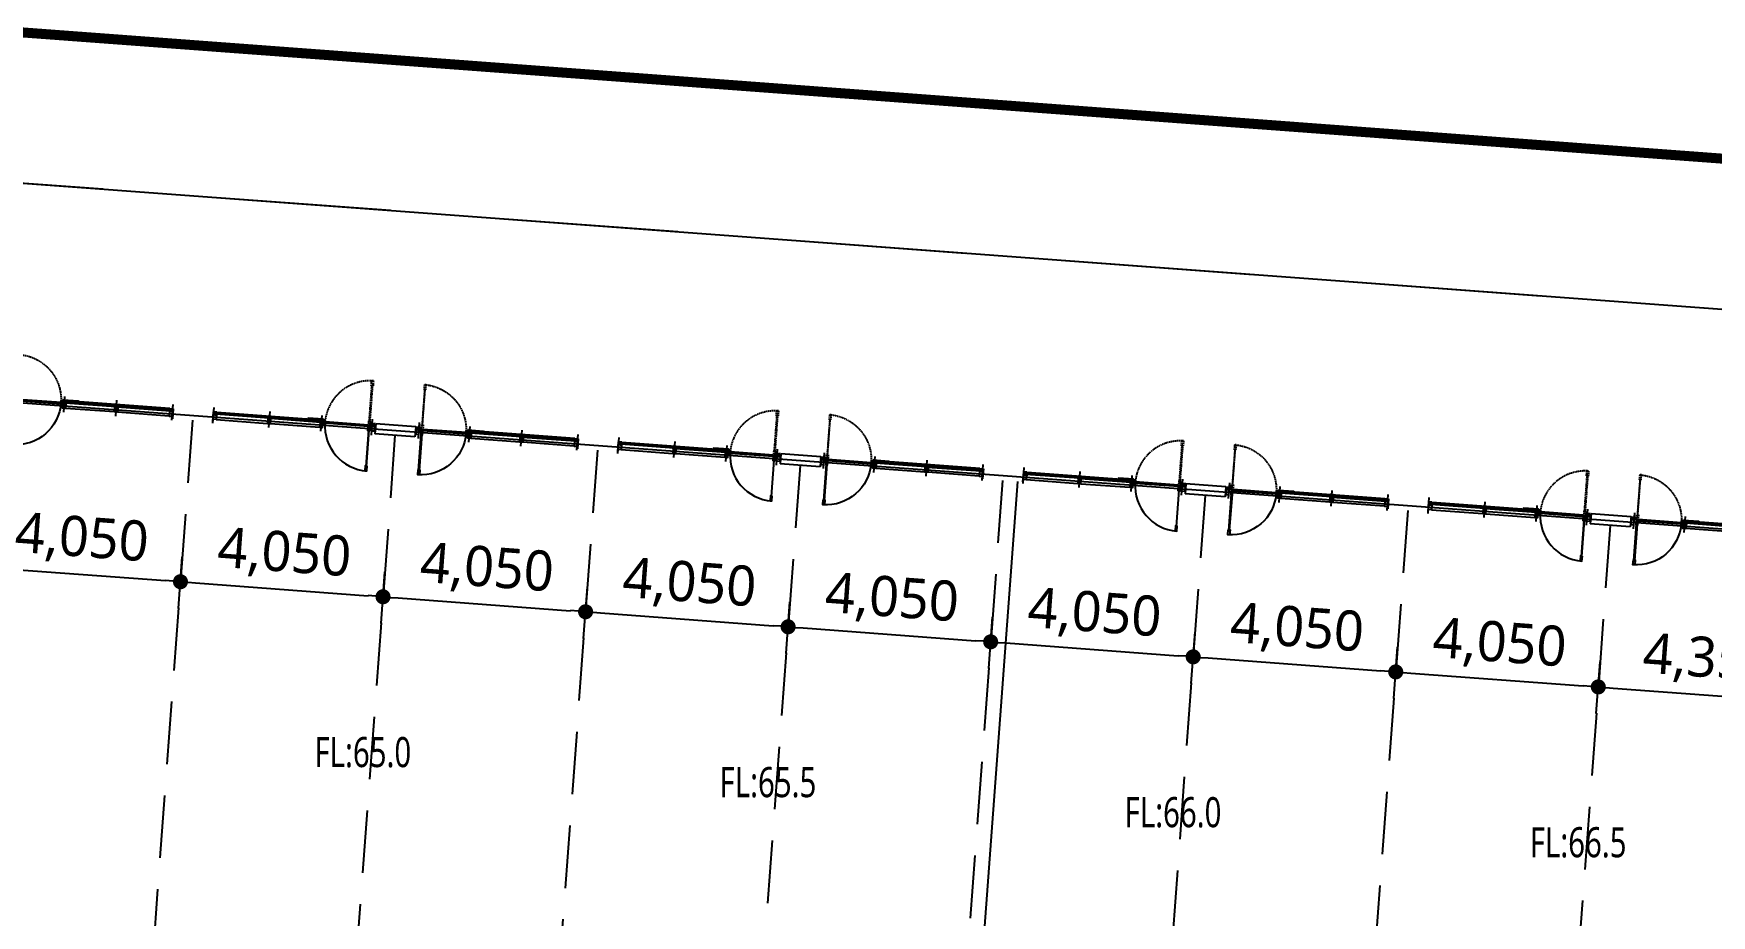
# Model space of a CAD drawing. Header units: millimetres. Extents: x 75184266 to 76346726, y -35850126 to -33679385.
# Drawn here: x 75376100 to 75409558, y -34858875 to -34841293 of the extents above; entities that cross this region are included whole.
import ezdxf
from ezdxf.xclip import XClip

# ---------------------------------------------------------------- set-up
doc = ezdxf.new("R2010")
doc.units = ezdxf.units.MM
doc.header["$LTSCALE"] = 50
doc.header["$MEASUREMENT"] = 0
doc.header["$XCLIPFRAME"] = 2
doc.header["$PDMODE"] = 1
doc.header["$PDSIZE"] = -3
for name, pattern in [('PHANTOM2', [1.25, 0.625, -0.125, 0.125, -0.125, 0.125, -0.125]), ('XR-1F-PLAN$0$CEN', [62, 60, -1, 0, -1]), ('XR-1F-PLAN$0$HIDDEN', [0.375, 0.25, -0.125]), ('XR-B1$0$XR-지하3층$0$HID1', [2.3, 1.5, -0.8]), ('XR-B1$0$XR-지하3층$0$PHANTOM2', [1.25, 0.625, -0.125, 0.125, -0.125, 0.125, -0.125]), ('XR-지하3층$0$ANYANG1', [11.5, 6, -1, 1, -1.5, 1, -1]), ('XR-지하3층$0$HID1', [2.3, 1.5, -0.8]), ('XR-지하3층$0$HIDDEN', [0.375, 0.25, -0.125]), ('XR-지하3층$0$PHANTOM2', [1.25, 0.625, -0.125, 0.125, -0.125, 0.125, -0.125])]:
    doc.linetypes.add(name, pattern=pattern)
doc.layers.get('0').update_dxf_attribs({"linetype": 'CONTINUOUS'})
doc.layers.get('Defpoints').update_dxf_attribs({"color": 51, "linetype": 'CONTINUOUS'})
for name, color, linetype in [('AA-MKXS', 3, 'CONTINUOUS'), ('XR-1F-PLAN$0$A-CEN02', 27, 'XR-1F-PLAN$0$CEN'), ('XR-1F-PLAN$0$A-DOR-FRAME', 7, 'CONTINUOUS'), ('XR-1F-PLAN$0$A-DOR-GL', 142, 'CONTINUOUS'), ('XR-1F-PLAN$0$A-DOR-HID', 9, 'XR-1F-PLAN$0$HIDDEN'), ('XR-1F-PLAN$0$A-DOR-TRACE', 8, 'CONTINUOUS'), ('XR-1F-PLAN$0$A-FRAME', 1, 'CONTINUOUS'), ('XR-1F-PLAN$0$A-HDCP7', 7, 'CONTINUOUS'), ('XR-1F-PLAN$0$A-WIN-ELE8', 8, 'CONTINUOUS'), ('XR-B1$0$00_블럭계획고', 7, 'CONTINUOUS'), ('XR-B1$0$XR-지하3층$0$-L-land1', 6, 'CONTINUOUS'), ('XR-지하3층$0$-L-land1', 6, 'CONTINUOUS')]:
    doc.layers.add(name, color=color, linetype=linetype)
for name, color, linetype, plot in [('XR-B1$0$XR-지하3층$0$DEFPOINT', 142, 'CONTINUOUS', False), ('XR-지하3층$0$DEFPOINT', 142, 'CONTINUOUS', False), ('건축', 8, 'CONTINUOUS', False)]:
    doc.layers.add(name, color=color, linetype=linetype, plot=plot)
doc.styles.add('HY각헤드라인M', font='')
doc.styles.add('XR-B1$0$HY각헤드라인M', font='')
doc.styles.add('XR-지하3층$0$SIM', font='simplex.shx')
doc.styles.add('XR-지하3층$0$돋움', font='', dxfattribs={"width": 0.9})
doc.styles.add('XR-지하3층$0$맑은고딕', font='')
doc.styles.get('HY각헤드라인M').set_extended_font_data('Malgun Gothic')
doc.styles.get('XR-B1$0$HY각헤드라인M').set_extended_font_data('Malgun Gothic')
doc.styles.get('XR-지하3층$0$돋움').set_extended_font_data('Dotum')
doc.styles.get('XR-지하3층$0$맑은고딕').set_extended_font_data('Malgun Gothic')
doc.dimstyles.new('XR-지하3층$0$20110829_평면도_면적조정$0$std_style', dxfattribs={"dimscale": 400, "dimtxt": 3, "dimasz": 1, "dimexe": 1.5, "dimexo": 2, "dimgap": 1, "dimtad": 1, "dimtoh": 1, "dimdec": 0, "dimzin": 0, "dimdsep": 46, "dimtxsty": 'XR-지하3층$0$돋움', "dimblk": 'XR-지하3층$0$20110829_평면도_면적조정$0$01420DDOT01', "dimblk1": 'XR-지하3층$0$20110829_평면도_면적조정$0$01420DDOT01', "dimblk2": 'XR-지하3층$0$20110829_평면도_면적조정$0$01420DDOT01', "dimcen": 2.5, "dimdle": 8, "dimclrd": 256, "dimclre": 256, "dimclrt": 256, "dimadec": 0, "dimazin": 0, "dimtfac": 1, "dimtdec": 0, "dimtix": 1, "dimtmove": 2, "dimatfit": 3, "dimldrblk": 'XR-지하3층$0$20110829_평면도_면적조정$0$_ClosedBlank', "dimfxl": 1, "dimtolj": 1, "dimtzin": 0, "dimlwd": -1, "dimlwe": -1, "dimarcsym": 0})
doc.dimstyles.new('XR-지하3층$0$NDIM', dxfattribs={"dimtxt": 3, "dimasz": 1, "dimexe": 2, "dimexo": 5, "dimgap": 1, "dimtad": 1, "dimdec": 0, "dimrnd": 0.25, "dimdsep": 46, "dimlunit": 6, "dimtxsty": 'XR-지하3층$0$SIM', "dimblk": 'XR-지하3층$0$DIMDOT', "dimcen": 5, "dimclrd": 2, "dimclre": 2, "dimclrt": 6, "dimadec": 0, "dimazin": 0, "dimtfac": 1, "dimtdec": 0, "dimtix": 1, "dimtmove": 2, "dimatfit": 1, "dimldrblk": 'XR-지하3층$0$DIMDOT', "dimfxl": 1.5, "dimtolj": 1, "dimtzin": 0, "dimarcsym": 0})

# ---------------------------------------------------------------- blocks, each defined once
blk = doc.blocks.new('XR-지하3층$0$_Dot')
at = {"color": 0, "lineweight": -2}
blk.add_line((-0.5, 0), (-1, 0), dxfattribs=at)
at = {"color": 0, "const_width": 0.5}
blk.add_lwpolyline([(-0.25, 0, 1), (0.25, 0, 1)], format="xyb", close=True, dxfattribs=at)
blk = doc.blocks.new('*D182')
at = {"layer": 'Defpoints', "color": 0, "ltscale": 0.01, "transparency": 16777216}
for p in [(75379030, -34852222), (75374937, -34852653), (75378976, -34852953)]:
    blk.add_point(p, dxfattribs=at)
at = {"layer": '건축', "color": 0, "linetype": 'ByBlock', "lineweight": -2, "ltscale": 0.01}
blk.add_line((75374952, -34852454), (75375028, -34851424), dxfattribs=at)
at = {"layer": '건축', "color": 0, "lineweight": -2, "ltscale": 0.01}
for p, q in [((75378991, -34852753), (75379067, -34851724)), ((75375290, -34851945), (75378731, -34852200))]:
    blk.add_line(p, q, dxfattribs=at)
at = {"layer": '건축', "color": 0, "lineweight": -2, "ltscale": 0.01, "xscale": 300, "yscale": 300, "zscale": 300}
for p, rotation in [((75374991, -34851923), 175.7582556734697), ((75379030, -34852222), 355.7582556734697)]:
    blk.add_blockref('XR-지하3층$0$_Dot', p, dxfattribs=dict(at, rotation=rotation))
at = {"layer": '건축', "color": 6, "ltscale": 0.01, "insert": (75377061, -34851394), "char_height": 800, "attachment_point": 5, "rotation": 355.7583, "style": 'XR-지하3층$0$맑은고딕'}
blk.add_mtext('\\A1;4,050', dxfattribs=at)
blk = doc.blocks.new('XR-지하3층$0$DIMDOT')
blk.add_line((-2, 0), (2, 0))
at = {"color": 3}
for radius in [0.6, 0.28]:
    blk.add_circle((0, 0), radius, dxfattribs=at)
blk = doc.blocks.new('*D183')
at = {"layer": 'Defpoints', "color": 0, "ltscale": 0.01, "transparency": 16777216}
for p in [(75383069, -34852522), (75378976, -34852953), (75383015, -34853252)]:
    blk.add_point(p, dxfattribs=at)
at = {"layer": '건축', "color": 0, "linetype": 'ByBlock', "lineweight": -2, "ltscale": 0.01}
blk.add_line((75378991, -34852753), (75379067, -34851724), dxfattribs=at)
at = {"layer": '건축', "color": 0, "lineweight": -2, "ltscale": 0.01}
for p, q in [((75379329, -34852244), (75382770, -34852500)), ((75383029, -34853053), (75383106, -34852023))]:
    blk.add_line(p, q, dxfattribs=at)
at = {"layer": '건축', "color": 0, "lineweight": -2, "ltscale": 0.01, "xscale": 300, "yscale": 300, "zscale": 300}
for p, rotation in [((75379030, -34852222), 175.7582556734697), ((75383069, -34852522), 355.7582556734697)]:
    blk.add_blockref('XR-지하3층$0$_Dot', p, dxfattribs=dict(at, rotation=rotation))
at = {"layer": '건축', "color": 6, "ltscale": 0.01, "insert": (75381100, -34851693), "char_height": 800, "attachment_point": 5, "rotation": 355.7583, "style": 'XR-지하3층$0$맑은고딕'}
blk.add_mtext('\\A1;4,050', dxfattribs=at)
blk = doc.blocks.new('*D184')
at = {"layer": 'Defpoints', "color": 0, "ltscale": 0.01, "transparency": 16777216}
for p in [(75387108, -34852821), (75383015, -34853252), (75387054, -34853552)]:
    blk.add_point(p, dxfattribs=at)
at = {"layer": '건축', "color": 0, "linetype": 'ByBlock', "lineweight": -2, "ltscale": 0.01}
blk.add_line((75383029, -34853053), (75383106, -34852023), dxfattribs=at)
at = {"layer": '건축', "color": 0, "lineweight": -2, "ltscale": 0.01}
for p, q in [((75383368, -34852544), (75386809, -34852799)), ((75387068, -34853352), (75387145, -34852323))]:
    blk.add_line(p, q, dxfattribs=at)
at = {"layer": '건축', "color": 0, "lineweight": -2, "ltscale": 0.01, "xscale": 300, "yscale": 300, "zscale": 300}
for p, rotation in [((75383069, -34852522), 175.7582556734697), ((75387108, -34852821), 355.7582556734697)]:
    blk.add_blockref('XR-지하3층$0$_Dot', p, dxfattribs=dict(at, rotation=rotation))
at = {"layer": '건축', "color": 6, "ltscale": 0.01, "insert": (75385139, -34851993), "char_height": 800, "attachment_point": 5, "rotation": 355.7583, "style": 'XR-지하3층$0$맑은고딕'}
blk.add_mtext('\\A1;4,050', dxfattribs=at)
blk = doc.blocks.new('*D185')
at = {"layer": 'Defpoints', "color": 0, "ltscale": 0.01, "transparency": 16777216}
for p in [(75391147, -34853121), (75387054, -34853552), (75391092, -34853851)]:
    blk.add_point(p, dxfattribs=at)
at = {"layer": '건축', "color": 0, "linetype": 'ByBlock', "lineweight": -2, "ltscale": 0.01}
blk.add_line((75387068, -34853352), (75387145, -34852323), dxfattribs=at)
at = {"layer": '건축', "color": 0, "lineweight": -2, "ltscale": 0.01}
for p, q in [((75387407, -34852844), (75390847, -34853099)), ((75391107, -34853652), (75391184, -34852622))]:
    blk.add_line(p, q, dxfattribs=at)
at = {"layer": '건축', "color": 0, "lineweight": -2, "ltscale": 0.01, "xscale": 300, "yscale": 300, "zscale": 300}
for p, rotation in [((75387108, -34852821), 175.7582556734697), ((75391147, -34853121), 355.7582556734697)]:
    blk.add_blockref('XR-지하3층$0$_Dot', p, dxfattribs=dict(at, rotation=rotation))
at = {"layer": '건축', "color": 6, "ltscale": 0.01, "insert": (75389177, -34852293), "char_height": 800, "attachment_point": 5, "rotation": 355.7583, "style": 'XR-지하3층$0$맑은고딕'}
blk.add_mtext('\\A1;4,050', dxfattribs=at)
blk = doc.blocks.new('*D186')
at = {"layer": 'Defpoints', "color": 0, "ltscale": 0.01, "transparency": 16777216}
for p in [(75395186, -34853420), (75391092, -34853851), (75395131, -34854151)]:
    blk.add_point(p, dxfattribs=at)
at = {"layer": '건축', "color": 0, "linetype": 'ByBlock', "lineweight": -2, "ltscale": 0.01}
blk.add_line((75391107, -34853652), (75391184, -34852622), dxfattribs=at)
at = {"layer": '건축', "color": 0, "lineweight": -2, "ltscale": 0.01}
for p, q in [((75391446, -34853143), (75394886, -34853398)), ((75395146, -34853951), (75395222, -34852922))]:
    blk.add_line(p, q, dxfattribs=at)
at = {"layer": '건축', "color": 0, "lineweight": -2, "ltscale": 0.01, "xscale": 300, "yscale": 300, "zscale": 300}
for p, rotation in [((75391147, -34853121), 175.7582556734697), ((75395186, -34853420), 355.7582556734697)]:
    blk.add_blockref('XR-지하3층$0$_Dot', p, dxfattribs=dict(at, rotation=rotation))
at = {"layer": '건축', "color": 6, "ltscale": 0.01, "insert": (75393216, -34852592), "char_height": 800, "attachment_point": 5, "rotation": 355.7583, "style": 'XR-지하3층$0$맑은고딕'}
blk.add_mtext('\\A1;4,050', dxfattribs=at)
blk = doc.blocks.new('*D187')
at = {"layer": 'Defpoints', "color": 0, "ltscale": 0.01, "transparency": 16777216}
for p in [(75399224, -34853720), (75395131, -34854151), (75399170, -34854450)]:
    blk.add_point(p, dxfattribs=at)
at = {"layer": '건축', "color": 0, "linetype": 'ByBlock', "lineweight": -2, "ltscale": 0.01}
blk.add_line((75395146, -34853951), (75395222, -34852922), dxfattribs=at)
at = {"layer": '건축', "color": 0, "lineweight": -2, "ltscale": 0.01}
for p, q in [((75399185, -34854251), (75399261, -34853221)), ((75395485, -34853443), (75398925, -34853698))]:
    blk.add_line(p, q, dxfattribs=at)
at = {"layer": '건축', "color": 0, "lineweight": -2, "ltscale": 0.01, "xscale": 300, "yscale": 300, "zscale": 300}
for p, rotation in [((75395186, -34853420), 175.7582556734697), ((75399224, -34853720), 355.7582556734697)]:
    blk.add_blockref('XR-지하3층$0$_Dot', p, dxfattribs=dict(at, rotation=rotation))
at = {"layer": '건축', "color": 6, "ltscale": 0.01, "insert": (75397255, -34852892), "char_height": 800, "attachment_point": 5, "rotation": 355.7583, "style": 'XR-지하3층$0$맑은고딕'}
blk.add_mtext('\\A1;4,050', dxfattribs=at)
blk = doc.blocks.new('*D188')
at = {"layer": 'Defpoints', "color": 0, "ltscale": 0.01, "transparency": 16777216}
for p in [(75403263, -34854020), (75399170, -34854450), (75403209, -34854750)]:
    blk.add_point(p, dxfattribs=at)
at = {"layer": '건축', "color": 0, "linetype": 'ByBlock', "lineweight": -2, "ltscale": 0.01}
blk.add_line((75399185, -34854251), (75399261, -34853221), dxfattribs=at)
at = {"layer": '건축', "color": 0, "lineweight": -2, "ltscale": 0.01}
for p, q in [((75403224, -34854551), (75403300, -34853521)), ((75399524, -34853742), (75402964, -34853997))]:
    blk.add_line(p, q, dxfattribs=at)
at = {"layer": '건축', "color": 0, "lineweight": -2, "ltscale": 0.01, "xscale": 300, "yscale": 300, "zscale": 300}
for p, rotation in [((75399224, -34853720), 175.7582556734697), ((75403263, -34854020), 355.7582556734697)]:
    blk.add_blockref('XR-지하3층$0$_Dot', p, dxfattribs=dict(at, rotation=rotation))
at = {"layer": '건축', "color": 6, "ltscale": 0.01, "insert": (75401294, -34853191), "char_height": 800, "attachment_point": 5, "rotation": 355.7583, "style": 'XR-지하3층$0$맑은고딕'}
blk.add_mtext('\\A1;4,050', dxfattribs=at)
blk = doc.blocks.new('*D189')
at = {"layer": 'Defpoints', "color": 0, "ltscale": 0.01, "transparency": 16777216}
for p in [(75407302, -34854319), (75403209, -34854750), (75407248, -34855050)]:
    blk.add_point(p, dxfattribs=at)
at = {"layer": '건축', "color": 0, "linetype": 'ByBlock', "lineweight": -2, "ltscale": 0.01}
blk.add_line((75403224, -34854551), (75403300, -34853521), dxfattribs=at)
at = {"layer": '건축', "color": 0, "lineweight": -2, "ltscale": 0.01}
for p, q in [((75407263, -34854850), (75407339, -34853820)), ((75403563, -34854042), (75407003, -34854297))]:
    blk.add_line(p, q, dxfattribs=at)
at = {"layer": '건축', "color": 0, "lineweight": -2, "ltscale": 0.01, "xscale": 300, "yscale": 300, "zscale": 300}
for p, rotation in [((75403263, -34854020), 175.7582556734697), ((75407302, -34854319), 355.7582556734697)]:
    blk.add_blockref('XR-지하3층$0$_Dot', p, dxfattribs=dict(at, rotation=rotation))
at = {"layer": '건축', "color": 6, "ltscale": 0.01, "insert": (75405333, -34853491), "char_height": 800, "attachment_point": 5, "rotation": 355.7583, "style": 'XR-지하3층$0$맑은고딕'}
blk.add_mtext('\\A1;4,050', dxfattribs=at)
blk = doc.blocks.new('*D190')
at = {"layer": 'Defpoints', "color": 0, "ltscale": 0.01, "transparency": 16777216}
for p in [(75411640, -34854641), (75407248, -34855050), (75411586, -34855371)]:
    blk.add_point(p, dxfattribs=at)
at = {"layer": '건축', "color": 0, "linetype": 'ByBlock', "lineweight": -2, "ltscale": 0.01}
blk.add_line((75407263, -34854850), (75407339, -34853820), dxfattribs=at)
at = {"layer": '건축', "color": 0, "lineweight": -2, "ltscale": 0.01}
for p, q in [((75411601, -34855172), (75411677, -34854142)), ((75407601, -34854341), (75411341, -34854619))]:
    blk.add_line(p, q, dxfattribs=at)
at = {"layer": '건축', "color": 0, "lineweight": -2, "ltscale": 0.01, "xscale": 300, "yscale": 300, "zscale": 300}
for p, rotation in [((75407302, -34854319), 175.7582556734697), ((75411640, -34854641), 355.7582556734697)]:
    blk.add_blockref('XR-지하3층$0$_Dot', p, dxfattribs=dict(at, rotation=rotation))
at = {"layer": '건축', "color": 6, "ltscale": 0.01, "insert": (75409522, -34853801), "char_height": 800, "attachment_point": 5, "rotation": 355.7583, "style": 'XR-지하3층$0$맑은고딕'}
blk.add_mtext('\\A1;4,350', dxfattribs=at)
blk = doc.blocks.new('XR-1F-PLAN$0$A$C10B20476')
at = {"layer": 'Defpoints'}
for p, q in [((134, 35), (110, 35)), ((110, 35), (110, 0)), ((134, 35), (134, 0))]:
    blk.add_line(p, q, dxfattribs=at)
at = {"layer": 'XR-1F-PLAN$0$A-CEN02', "linetype": 'Continuous'}
blk.add_line((318, 80), (0, 80), dxfattribs=at)
at = {"layer": 'XR-1F-PLAN$0$A-FRAME'}
for p, q in [((144, 80), (110, 80)), ((110, 56), (144, 56)), ((110, 43), (144, 43)), ((144, 20), (134, 20))]:
    blk.add_line(p, q, dxfattribs=at)
for points in [[(88, 20), (88, 80)], [(110, 35), (110, 80)], [(122, 48), (144, 48), (144, 20), (238, 20), (238, 80), (144, 80), (144, 51), (122, 51), (122, 48)]]:
    blk.add_lwpolyline(points, dxfattribs=at)
blk = doc.blocks.new('XR-1F-PLAN$0$A$C491451C1')
at = {"layer": 'Defpoints'}
for p, q in [((15, 208), (-20, 208)), ((15, 184), (-20, 184)), ((15, 184), (15, 208)), ((45, 208), (45, 184)), ((45, 208), (80, 208)), ((45, 184), (80, 184))]:
    blk.add_line(p, q, dxfattribs=at)
at = {"layer": 'XR-1F-PLAN$0$A-CEN02', "linetype": 'Continuous'}
blk.add_line((30, 0), (30, 318), dxfattribs=at)
at = {"layer": 'XR-1F-PLAN$0$A-FRAME'}
for p, q in [((0, 174), (0, 184)), ((24, 208), (24, 174)), ((37, 208), (37, 174)), ((60, 174), (60, 184))]:
    blk.add_line(p, q, dxfattribs=at)
for points in [[(0, 230), (60, 230)], [(29, 196), (29, 174), (0, 174), (0, 80), (60, 80), (60, 174), (32, 174), (32, 196), (29, 196)], [(15, 208), (45, 208)]]:
    blk.add_lwpolyline(points, dxfattribs=at)
blk = doc.blocks.new('XR-1F-PLAN$0$A$C7F517DA1')
at = {"layer": 'XR-1F-PLAN$0$A-DOR-FRAME', "ltscale": 0.5, "elevation": 0}
for points in [[(50, 1675), (60, 1675), (60, 1690), (75, 1690), (75, 1675), (85, 1675), (85, 1775), (50, 1775)], [(50, 925), (10, 925), (10, 825), (50, 825)], [(990, 925), (950, 925), (950, 825), (990, 825)]]:
    blk.add_lwpolyline(points, close=True, dxfattribs=at)
blk.add_lwpolyline([(50, 875), (50, 975), (60, 975), (60, 960), (75, 960), (75, 975), (85, 975), (85, 875), (50, 875)], dxfattribs=at)
at = {"layer": 'XR-1F-PLAN$0$A-DOR-GL', "elevation": 0}
blk.add_lwpolyline([(62, 962), (72, 962), (72, 1687), (62, 1687)], close=True, dxfattribs=at)
at = {"layer": 'XR-1F-PLAN$0$A-DOR-HID', "ltscale": 2, "elevation": 0}
blk.add_lwpolyline([(50, 875), (50, 775), (60, 775), (60, 790), (75, 790), (75, 775), (85, 775), (85, 875), (50, 875)], dxfattribs=at)
for points in [[(62, 788), (72, 788), (72, 63), (62, 63)], [(50, 75), (60, 75), (60, 60), (75, 60), (75, 75), (85, 75), (85, -25), (50, -25)]]:
    blk.add_lwpolyline(points, close=True, dxfattribs=at)
at = {"layer": 'XR-1F-PLAN$0$A-DOR-HID', "ltscale": 2}
blk.add_arc((50, 875, 0), 900, 270, 0, dxfattribs=at)
at = {"layer": 'XR-1F-PLAN$0$A-DOR-TRACE'}
blk.add_arc((50, 875, 0), 900, 0, 90, dxfattribs=at)
at = {"layer": 'XR-1F-PLAN$0$A-WIN-ELE8'}
for p, q in [((85, 890, 0), (950, 890, 0)), ((85, 860, 0), (950, 860, 0))]:
    blk.add_line(p, q, dxfattribs=at)
blk = doc.blocks.new('Showwindow-8.1')
at = {"layer": 'AA-MKXS', "ltscale": 0.5}
for p, q in [((-3650, -150, 0), (-3650, 50, 0)), ((-400, -150), (-400, 50)), ((-400, 50), (400, 50, 0)), ((400, -150, 0), (400, 50, 0)), ((3650, -150, 0), (3650, 50, 0)), ((-410, -150, 0), (-410, -128, 0)), ((-400, -150), (400, -150, 0))]:
    blk.add_line(p, q, dxfattribs=at)
at = {"layer": 'XR-1F-PLAN$0$A-DOR-GL'}
for points in [[(-3595, -104), (-3595, -128), (-2535, -128), (-2535, -104)], [(-1495, -104), (-1495, -128), (-2505, -128), (-2505, -104)], [(1495, -104), (1495, -128), (2505, -128), (2505, -104)], [(3595, -104), (3595, -128), (2535, -128), (2535, -104)]]:
    blk.add_lwpolyline(points, close=True, dxfattribs=at)
at = {"layer": 'XR-1F-PLAN$0$A-FRAME'}
for p, q in [((-3640, -150, 0), (-3640, -128, 0)), ((-3580, -150, 0), (-3580, -128, 0)), ((-2550, -150, 0), (-2550, -128, 0)), ((-2490, -150, 0), (-2490, -128, 0)), ((-470, -150, 0), (-470, -128, 0)), ((410, -150, 0), (410, -128, 0)), ((470, -150, 0), (470, -128, 0)), ((2490, -150, 0), (2490, -128, 0)), ((2550, -150, 0), (2550, -128, 0)), ((3580, -150, 0), (3580, -128, 0)), ((3640, -150, 0), (3640, -128, 0))]:
    blk.add_line(p, q, dxfattribs=at)
at = {"layer": 'XR-1F-PLAN$0$A-HDCP7'}
for points in [[(-1750, -150), (-1450, -150), (-1450, -165), (-1750, -165)], [(1750, -150), (1450, -150), (1450, -165), (1750, -165)]]:
    blk.add_lwpolyline(points, close=True, dxfattribs=at)
at = {"layer": 'XR-1F-PLAN$0$A-WIN-ELE8'}
for p, q in [((-3580, 0, 0), (-2550, 0)), ((-3580, -150, 0), (-1510, -150)), ((-2490, 0), (-1510, 0)), ((2490, 0), (1510, 0)), ((3580, -150, 0), (1510, -150)), ((3580, 0, 0), (2550, 0))]:
    blk.add_line(p, q, dxfattribs=at)
at = {"layer": 'XR-1F-PLAN$0$A-DOR-FRAME', "ltscale": 600, "extrusion": (0, 0, -1), "zscale": -1}
blk.add_blockref('XR-1F-PLAN$0$A$C7F517DA1', (460, -975, 0), dxfattribs=at)
at = {"layer": 'XR-1F-PLAN$0$A-DOR-FRAME', "ltscale": 600, "extrusion": (0, 0, -1), "xscale": -1, "zscale": -1}
blk.add_blockref('XR-1F-PLAN$0$A$C7F517DA1', (-460, -975, 0), dxfattribs=at)
at = {"layer": 'XR-1F-PLAN$0$A-FRAME', "rotation": 90}
blk.add_blockref('XR-1F-PLAN$0$A$C10B20476', (-3560, -238, 0), dxfattribs=at)
at = {"layer": 'XR-1F-PLAN$0$A-FRAME', "ltscale": 0.5, "extrusion": (0, 0, -1), "zscale": -1, "rotation": 180}
for p in [(2550, 80), (1510, 80)]:
    blk.add_blockref('XR-1F-PLAN$0$A$C491451C1', p, dxfattribs=at)
at = {"layer": 'XR-1F-PLAN$0$A-FRAME', "extrusion": (0, 0, -1), "xscale": -1, "zscale": -1, "rotation": 270}
blk.add_blockref('XR-1F-PLAN$0$A$C10B20476', (390, -238), dxfattribs=at)
at = {"layer": 'XR-1F-PLAN$0$A-FRAME', "extrusion": (0, 0, -1), "zscale": -1, "rotation": 90}
blk.add_blockref('XR-1F-PLAN$0$A$C10B20476', (-390, -238), dxfattribs=at)
at = {"layer": 'XR-1F-PLAN$0$A-FRAME', "ltscale": 0.5, "extrusion": (0, 0, -1), "xscale": -1, "zscale": -1, "rotation": 180}
for p in [(-1510, 80), (-2550, 80)]:
    blk.add_blockref('XR-1F-PLAN$0$A$C491451C1', p, dxfattribs=at)
at = {"layer": 'XR-1F-PLAN$0$A-FRAME', "xscale": -1, "rotation": 270}
blk.add_blockref('XR-1F-PLAN$0$A$C10B20476', (3560, -238, 0), dxfattribs=at)
blk = doc.blocks.new('XR-지하3층$0$20110829_평면도_면적조정$0$01420DDOT01')
blk.add_line((-1.5, 0), (1.5, 0))
at = {"const_width": 0.5}
blk.add_lwpolyline([(-0.25, 0, 1), (0.25, 0, 1)], format="xyb", close=True, dxfattribs=at)
blk = doc.blocks.new('*D234')
at = {"layer": 'Defpoints', "color": 0, "transparency": 16777216}
for p in [(75355963, -34834675, 0), (75518258, -34836691), (75517519, -34846658, 0)]:
    blk.add_point(p, dxfattribs=at)
at = {"layer": '건축'}
for p, q in [((75356022, -34833877), (75356746, -34824111)), ((75357101, -34824739), (75517859, -34836662)), ((75517578, -34845860), (75518303, -34836093))]:
    blk.add_line(p, q, dxfattribs=at)
at = {"layer": '건축', "xscale": 400, "yscale": 400, "zscale": 400}
for p, rotation in [((75356702, -34824709), 175.7582552519373), ((75518258, -34836691), 355.7582552519373)]:
    blk.add_blockref('XR-지하3층$0$20110829_평면도_면적조정$0$01420DDOT01', p, dxfattribs=dict(at, rotation=rotation))
at = {"layer": '건축', "insert": (75437576, -34829403), "char_height": 1800, "attachment_point": 5, "rotation": 355.7583, "style": 'XR-지하3층$0$돋움'}
blk.add_mtext('\\A1;162000', dxfattribs=at)
blk = doc.blocks.new('XR-지하3층$0$20110829_평면도_면적조정$0$_ClosedBlank')
at = {"color": 0, "linetype": 'ByBlock', "lineweight": -2}
for p, q in [((-1, 0.167), (0, 0)), ((-1, 0.167), (-1, -0.167)), ((0, 0), (-1, -0.167))]:
    blk.add_line(p, q, dxfattribs=at)
blk = doc.blocks.new('11111111')
at = {"layer": 'XR-B1$0$XR-지하3층$0$-L-land1', "color": 1, "linetype": 'XR-B1$0$XR-지하3층$0$PHANTOM2', "ltscale": 200, "true_color": 0xfb0404}
blk.add_lwpolyline([(77063562, -34333155), (77066587, -34318155), (77066649, -34281009), (77069707, -34246009), (77069739, -34226894), (76980173, -34220244), (76854435, -34210909, -0.115118), (76806437, -34235824), (76800088, -34243550), (76796571, -34369510), (76803542, -34376679), (76934489, -34376677), (76959481, -34372677), (76989487, -34372677), (77004494, -34373677), (77052897, -34373675), (77063512, -34363078)], format="xyb", close=True, dxfattribs=at)
at = {"layer": 'XR-B1$0$XR-지하3층$0$DEFPOINT', "linetype": 'XR-B1$0$XR-지하3층$0$HID1', "ltscale": 50}
blk.add_lwpolyline([(77060562, -34332853), (77063587, -34317853), (77063649, -34280876), (77066707, -34245876), (77066734, -34229679), (76979951, -34223236), (76855438, -34213992, -0.110486), (76808135, -34238483), (76803058, -34244661), (76799605, -34368327), (76804810, -34373679), (76934251, -34373677), (76959243, -34369677), (76989587, -34369677), (77004594, -34370677), (77051655, -34370675), (77060514, -34361831)], format="xyb", close=True, dxfattribs=at)
at = {"layer": 'XR-B1$0$00_블럭계획고', "color": 3, "style": 'XR-B1$0$HY각헤드라인M', "width": 0.75}
for s, p in [('FL:65.0', (76886687, -34227519)), ('FL:65.5', (76894765, -34228119)), ('FL:66.0', (76902843, -34228718)), ('FL:66.5', (76910921, -34229317))]:
    blk.add_text(s, height=600, rotation=0, dxfattribs=at).set_placement(p)
blk = doc.blocks.new('XR-지하3층$0$A$C723B38EE')
at = {"layer": 'XR-지하3층$0$-L-land1', "color": 1, "linetype": 'XR-지하3층$0$PHANTOM2', "ltscale": 200, "true_color": 0xfb0404}
blk.add_lwpolyline([(442.7, 226.202), (445.725, 241.203), (445.787, 278.348), (448.845, 313.348), (448.877, 332.464), (359.311, 339.113), (233.573, 348.448, -0.115118), (185.575, 323.534), (179.226, 315.808), (175.709, 189.847), (182.68, 182.678), (313.627, 182.68), (338.619, 186.68), (368.625, 186.68), (383.632, 185.681), (432.034, 185.682), (442.65, 196.28)], format="xyb", close=True, dxfattribs=at)
at = {"layer": 'XR-지하3층$0$DEFPOINT', "linetype": 'XR-지하3층$0$HID1', "ltscale": 50}
blk.add_lwpolyline([(439.7, 226.504), (442.725, 241.504), (442.787, 278.481), (445.845, 313.481), (445.872, 329.678), (359.089, 336.121), (234.575, 345.365, -0.110486), (187.273, 320.874), (182.196, 314.697), (178.743, 191.031), (183.947, 185.678), (313.388, 185.68), (338.38, 189.68), (368.725, 189.68), (383.732, 188.681), (430.793, 188.682), (439.652, 197.526)], format="xyb", close=True, dxfattribs=at)

msp = doc.modelspace()

# ---------------------------------------------------------------- linework, layer by layer
at = {"layer": '건축', "ltscale": 0.5}
for p, q in [((75350478, -34846767.6), (75411986.2, -34851329.6)), ((75395723.4, -34850223.6), (75394791.5, -34862789.1))]:
    msp.add_line(p, q, dxfattribs=at)
at = {"layer": '건축', "linetype": 'XR-지하3층$0$HIDDEN', "ltscale": 100}
for p, q in [((75379268.6, -34849003.2), (75378336.7, -34861568.7)), ((75383307.5, -34849302.8), (75382375.6, -34861868.2)), ((75387346.5, -34849602.3), (75386414.5, -34862167.8)), ((75391385.4, -34849901.9), (75390453.4, -34862467.4)), ((75395424.3, -34850201.4), (75394492.3, -34862766.9)), ((75399463.2, -34850501), (75398738.3, -34860274.2)), ((75403502.1, -34850800.5), (75402777.2, -34860573.7)), ((75407541, -34851100.1), (75406816.1, -34860873.3))]:
    msp.add_line(p, q, dxfattribs=at)
at = {"layer": '건축', "linetype": 'PHANTOM2', "ltscale": 50, "const_width": 200}
msp.add_lwpolyline([(75558575, -34961553.7), (75561600, -34946553.7), (75561662, -34909408.3), (75564720.4, -34874408.3), (75564752.3, -34855292.5), (75475186.2, -34848643), (75349448.2, -34839308.1, -0.1151176), (75301449.9, -34864222.7), (75295101, -34871948.7), (75291583.8, -34997908.7), (75298555.5, -35005077.8), (75429502.2, -35005076.4), (75454494.2, -35001076.2), (75484500.6, -35001075.9), (75499507.3, -35002075.7), (75547909.7, -35002074.4), (75558525.1, -34991476.6)], format="xyb", close=True, dxfattribs=at)
at = {"layer": '건축', "linetype": 'XR-지하3층$0$ANYANG1'}
msp.add_lwpolyline([(75558575, -34961553.7), (75561600, -34946553.7), (75561662, -34909408.3), (75564720.4, -34874408.3), (75564752.3, -34855292.5), (75475186.2, -34848643), (75349448.2, -34839308.1, -0.1151176), (75301449.9, -34864222.7), (75295101, -34871948.7), (75291583.8, -34997908.7), (75298555.5, -35005077.8), (75429502.2, -35005076.4), (75454494.2, -35001076.2), (75484500.6, -35001075.9), (75499507.3, -35002075.7), (75547909.7, -35002074.4), (75558525.1, -34991476.6)], format="xyb", close=True, dxfattribs=at)

# ---------------------------------------------------------------- block references
at = {"layer": '건축', "ltscale": 0.5}
ref = msp.add_blockref('XR-지하3층$0$A$C723B38EE', (75115875.3, -35187756.2), dxfattribs=dict(at, xscale=999.9999999999998, yscale=999.9999999999998, zscale=999.9999999999998))
XClip(ref).set_block_clipping_path([(137.7798442268, 119.9958357572), (497.8511876765, 396.6664658143)])
at = {"layer": '건축'}
msp.add_blockref('11111111', (-1504986.9, -628399), dxfattribs=at)
at = {"layer": '건축', "rotation": 175.7582056840305}
for p in [(75375233.4, -34848653.8, 0), (75383311.2, -34849252.9, 0), (75391389.1, -34849852, 0), (75399466.9, -34850451.1, 0), (75407544.7, -34851050.2, 0)]:
    msp.add_blockref('Showwindow-8.1', p, dxfattribs=at)

# ---------------------------------------------------------------- texts
at = {"layer": '건축', "style": 'HY각헤드라인M', "width": 0.75}
for s, p in [('FL:65.0', (75381700.3, -34855918.4)), ('FL:65.5', (75389778.1, -34856517.5)), ('FL:66.0', (75397855.9, -34857116.6)), ('FL:66.5', (75405933.7, -34857715.7))]:
    msp.add_text(s, height=600, rotation=0, dxfattribs=at).set_placement(p)

# ---------------------------------------------------------------- dimensions: what is measured, and where the dimension line sits
at = {"layer": '건축'}
dim = msp.add_linear_dim(base=(75518258.2, -34836691.4), p1=(75355962.8, -34834675.2, 0), p2=(75517519.1, -34846657.5, 0), angle=355.75826, dimstyle='XR-지하3층$0$20110829_평면도_면적조정$0$std_style', override={"dimtxt": 4.5}, dxfattribs=at)
dim.commit()
dim.dimension.update_dxf_attribs({"geometry": '*D234', "text_midpoint": (75437576.3, -34829402.6)})
at = {"layer": '건축', "ltscale": 0.01}
for base, p1, p2, picture, middle in [((75379029.9, -34852222.2, 0), (75374936.8, -34852653.1, 0), (75378975.7, -34852952.6, 0), '*D182', (75377060.8, -34851393.9, 0)), ((75383068.8, -34852521.8, 0), (75378975.7, -34852952.6, 0), (75383014.6, -34853252.2, 0), '*D183', (75381099.7, -34851693.4, 0)), ((75387107.7, -34852821.3, 0), (75383014.6, -34853252.2, 0), (75387053.5, -34853551.8, 0), '*D184', (75385138.6, -34851993, 0)), ((75391146.6, -34853120.9, 0), (75387053.5, -34853551.8, 0), (75391092.4, -34853851.3, 0), '*D185', (75389177.5, -34852292.5, 0)), ((75395185.5, -34853420.4, 0), (75391092.4, -34853851.3, 0), (75395131.3, -34854150.9, 0), '*D186', (75393216.4, -34852592.1, 0)), ((75399224.4, -34853720, 0), (75395131.3, -34854150.9, 0), (75399170.2, -34854450.4, 0), '*D187', (75397255.3, -34852891.6, 0)), ((75403263.3, -34854019.5, 0), (75399170.2, -34854450.4, 0), (75403209.2, -34854750, 0), '*D188', (75401294.2, -34853191.2, 0)), ((75407302.2, -34854319.1, 0), (75403209.2, -34854750, 0), (75407248.1, -34855049.5, 0), '*D189', (75405333.1, -34853490.8, 0)), ((75411640.3, -34854640.9, 0), (75407248.1, -34855049.5, 0), (75411586.1, -34855371.3, 0), '*D190', (75409521.6, -34853801.4, 0))]:
    dim = msp.add_linear_dim(base=base, p1=p1, p2=p2, angle=355.75826, dimstyle='XR-지하3층$0$NDIM', override={"dimtxt": 800, "dimasz": 300, "dimexe": 500, "dimexo": 200, "dimgap": 200, "dimtxsty": 'XR-지하3층$0$맑은고딕', "dimblk1": 'XR-지하3층$0$_Dot', "dimblk2": 'XR-지하3층$0$_Dot', "dimsah": 1, "dimdle": 200, "dimclrd": 0, "dimclre": 0}, dxfattribs=at)
    dim.commit()
    dim.dimension.update_dxf_attribs({"geometry": picture, "text_midpoint": middle})

doc.saveas('drawing.dxf')
